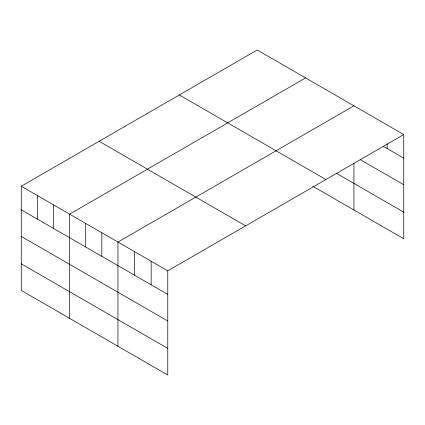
<?xml version="1.0" encoding="UTF-8"?>
<svg xmlns="http://www.w3.org/2000/svg" width="425" height="425" viewBox="0 0 425 425"><rect width="100%" height="100%" fill="white"/><g stroke="black" fill="none" stroke-linecap="round" stroke-linejoin="round"><path stroke-width="0.64" d="M403.75 134.582L167.769 270.826L167.769 375.009L21.25 290.418L21.25 186.235L257.231 49.991L403.75 134.582L403.75 238.765L312.805 186.262M305.58 77.908L69.599 214.147L69.599 318.336M353.935 105.82L117.953 242.064L117.953 346.248M383.138 146.248L403.75 158.153M360.23 159.63L403.75 184.753M336.148 173.134L403.75 212.165M179.355 94.95L325.874 179.541M99.126 141.275L245.645 225.866M21.25 186.235L167.769 270.826M21.25 209.801L167.769 294.392M21.25 236.406L167.769 320.997M21.25 263.813L167.769 348.404M387.143 143.979L387.143 148.564M353.935 163.173L353.935 210.003M151.162 261.237L151.162 284.808M134.555 251.653L134.555 275.219M101.835 232.757L101.835 256.328M85.717 223.454L85.717 247.021M53.486 204.845L53.486 228.411M37.368 195.537L37.368 219.109"/></g></svg>
